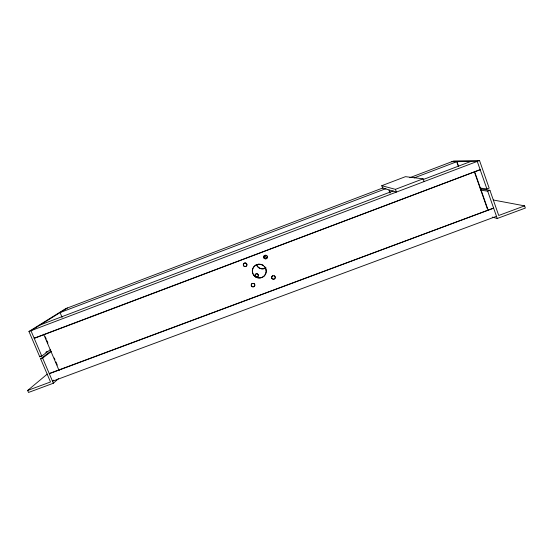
<?xml version="1.0" encoding="UTF-8"?>
<svg xmlns="http://www.w3.org/2000/svg" width="553" height="553" viewBox="0 0 553 553"><rect width="100%" height="100%" fill="white"/><g stroke="black" fill="none" stroke-linecap="round" stroke-linejoin="round"><path stroke-width="0.83" d="M47.261 374.084L27.65 390.459L28.507 392.457L53.358 383.236L58.466 378.667M53.71 380.16L52.5 381.231L496.483 216.306M27.65 390.459L50.51 381.971L40.639 358.835L42.636 358.088L51.505 351.362M40.639 358.835L50.945 351.051M383.146 187.84L65.724 308.636L28.956 331.468L39.775 356.816L41.772 356.063L50.468 349.565M39.775 356.816L41.122 355.814M45.837 352.302L47.185 351.3M67.466 307.973L30.961 330.708L41.772 356.063M390.024 193.087L388.842 189.852L382.628 188.041L381.77 185.697L405.48 176.663L423.128 178.819L424.11 181.564M409.794 177.7L453.702 160.992L479.52 160.543L489.163 188.124L486.916 188.967L480.128 188.048M385.925 188.649L60.07 312.583L62.074 317.339M414.156 177.914L456.909 161.656L458.624 166.522M381.77 185.697L395.43 189.34L423.128 178.819M40.238 324.936L393.211 190.923M423.1 179.573L470.755 161.483M28.956 331.468L479.52 160.543M480.965 190.184L487.684 191.158L489.93 190.315L498.73 215.476L524.597 205.868L525.35 208.059L497.251 218.483L492.281 217.115M451.773 161.725L477.267 161.4L486.916 188.967M480.578 189.008L489.93 190.315M493.304 200.006L524.597 205.868M42.636 358.088L53.358 383.236M45.249 336.749L46.252 339.113M46.922 340.689L47.924 343.047M54.277 358.012L54.947 359.588M55.95 361.952L57.291 365.104M43.659 334.233L59.109 370.607M395.43 189.34L396.425 192.071L389.153 189.942L390.045 192.375M457.061 162.789L457.925 165.229M474.571 171.534L488.092 210.064M474.75 172.882L487.324 208.702M487.684 191.158L497.251 218.483M264.839 266.843A6.961 6.885 20.4 0 1 261.61 277.53A6.961 6.885 20.4 0 1 252.368 271.06A6.961 6.885 20.4 0 1 261.41 264.438M261.977 264.645A6.961 6.885 20.4 0 1 263.553 265.558M246.908 265.018A1.783 1.763 27.8 0 1 244.993 266.449A1.783 1.763 27.8 0 1 243.375 264.666A1.783 1.763 27.8 0 1 245.014 262.924M245.477 262.952A1.783 1.763 27.8 0 1 246.928 264.562M254.802 284.629A1.777 1.756 20.8 0 1 253.578 286.654A1.777 1.756 20.8 0 1 251.421 285.604A1.777 1.756 20.8 0 1 252.272 283.392M254.041 283.509A1.777 1.756 20.8 0 1 254.65 284.194M274.205 275.719A1.783 1.763 13.2 0 1 274.862 278.442A1.783 1.763 13.2 0 1 272.041 278.359A1.783 1.763 13.2 0 1 272.843 275.677M266.083 267.859A6.422 6.359 20.4 0 1 256.405 264.707M263.594 256.343A6.422 6.359 20.4 0 1 266.594 257.774M264.645 268.447A6.408 6.353 20.4 0 1 256.474 264.555M263.65 256.205A6.408 6.353 20.4 0 1 265.24 256.723M257.719 274.046A1.638 1.618 20.8 0 1 257.491 276.763A1.638 1.618 20.8 0 1 255.099 275.387A1.638 1.618 20.8 0 1 257.352 273.832M49.701 373.358L49.293 373.704L493.622 208.128L49.701 373.358M34.652 338.049L34.217 338.339L480.17 169.695L34.652 338.049M264.078 257.878A1.79 1.77 19.7 0 0 267.175 257.836A1.79 1.77 19.7 0 0 265.578 255.196A1.79 1.77 19.7 0 0 264.078 257.878M253.73 275.339A6.975 6.899 20.4 0 0 265.696 273.866A6.975 6.899 20.4 0 0 258.355 264.32A6.975 6.899 20.4 0 0 253.73 275.339M271.993 278.546A1.783 1.763 13.2 0 0 275.069 278.242A1.783 1.763 13.2 0 0 273.251 275.76A1.783 1.763 13.2 0 0 271.993 278.546M264.023 258.037A1.79 1.777 19.7 0 0 267.12 257.988A1.79 1.777 19.7 0 0 265.523 255.348A1.79 1.777 19.7 0 0 264.023 258.037M243.389 265.433A1.783 1.763 27.7 0 0 246.424 266.014A1.783 1.763 27.7 0 0 245.387 263.117A1.783 1.763 27.7 0 0 243.389 265.433M251.408 285.942A1.777 1.756 20.8 0 0 254.477 286.143A1.777 1.756 20.8 0 0 253.094 283.413A1.777 1.756 20.8 0 0 251.408 285.942M255.375 276.472A1.638 1.618 20.8 0 0 258.182 276.12A1.638 1.618 20.8 0 0 256.447 273.887A1.638 1.618 20.8 0 0 255.375 276.472"/></g></svg>
